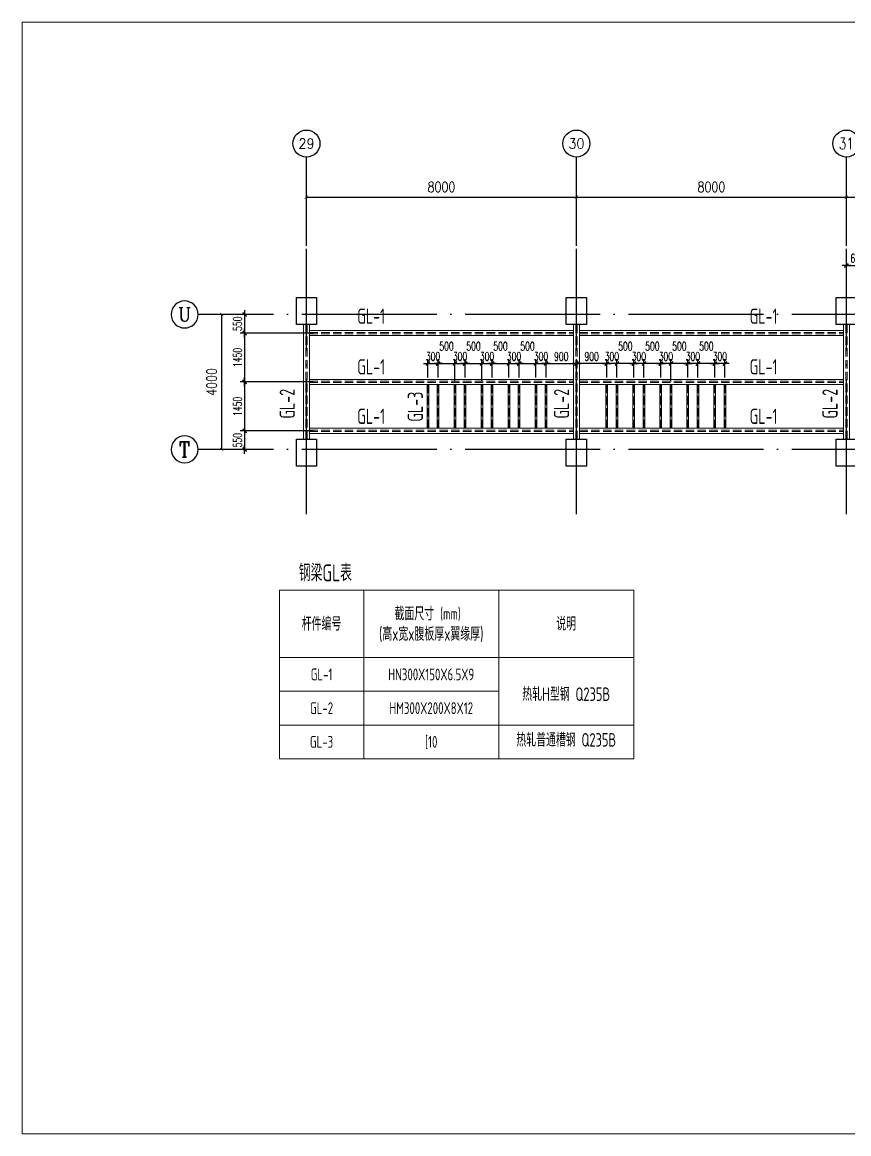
# Model space of a CAD drawing. Header units: millimetres. Extents: x 2998490 to 15040601, y 444546 to 7822218.
# Drawn here: x 14988762 to 15013255, y 7482775 to 7515730 of the extents above; entities that cross this region are included whole.
import ezdxf
from ezdxf.enums import TextEntityAlignment as Align

# ---------------------------------------------------------------- set-up
doc = ezdxf.new("R2010")
doc.units = ezdxf.units.MM
doc.header["$LTSCALE"] = 2000
doc.linetypes.add('DASH', pattern=[0.35, 0.25, -0.1])
doc.linetypes.add('DOTE', pattern=[2.42, 2, -0.2, 0.02, -0.2])
for name, color, linetype in [('3-AXIS', 3, 'Continuous'), ('3-AXIS_TEXT', 7, 'Continuous'), ('3-COLUMN-UP', 2, 'Continuous'), ('AXIS', 3, 'Continuous'), ('AXIS_TEXT', 7, 'Continuous'), ('暖通-风-标注', 160, 'Continuous'), ('暖通-风-说明', 3, 'Continuous')]:
    doc.layers.add(name, color=color, linetype=linetype)
doc.layers.add('3-零部件', color=73, linetype='Continuous', lineweight=5)
doc.styles.add('_TCH_AXIS', font='COMPLEX', dxfattribs={"bigfont": 'GBCBIG'})
doc.styles.add('COMPLEX', font='COMPLEX')
doc.styles.add('DIM_FONT', font='SIMPLEX', dxfattribs={"width": 0.8, "bigfont": 'HZTXT'})
doc.styles.add('NT3', font='complex.shx', dxfattribs={"width": 0.65, "bigfont": 'hztxt.shx'})
doc.styles.add('TSSD_Rein', font='Tssdeng.shx', dxfattribs={"width": 0.7, "bigfont": 'hztxt.shx'})
doc.dimstyles.new('DIMN100', dxfattribs={"dimtxt": 300, "dimasz": 100, "dimexe": 250, "dimexo": 300, "dimgap": 150, "dimtad": 1, "dimdec": 0, "dimzin": 0, "dimdsep": 46, "dimtxsty": 'DIM_FONT', "dimblk": 'ARCHTICK', "dimcen": 0.09, "dimclrt": 7, "dimazin": 2, "dimtfac": 1, "dimtdec": 0, "dimtix": 1, "dimtmove": 2, "dimatfit": 3, "dimldrblk": 'ARCHTICK', "dimfxl": 0, "dimtolj": 1, "dimtzin": 0, "dimarcsym": 0})
doc.dimstyles.new('暖-标注100', dxfattribs={"dimscale": 0.85, "dimtxt": 300, "dimasz": 1, "dimexe": 150, "dimexo": 150, "dimgap": 100, "dimtad": 1, "dimdec": 0, "dimdsep": 46, "dimtxsty": 'NT3', "dimblk": '_DIMX', "dimcen": 0.09, "dimclrt": 7, "dimadec": 0, "dimazin": 0, "dimtfac": 1, "dimtdec": 0, "dimtix": 1, "dimtmove": 2, "dimatfit": 3, "dimldrblk": '_DIMX', "dimfxl": 0, "dimtolj": 1, "dimtzin": 0, "dimarcsym": 0})

# ---------------------------------------------------------------- blocks, each defined once
blk = doc.blocks.new('_ArchTick')
at = {"color": 0, "linetype": 'ByBlock', "const_width": 0.15}
blk.add_lwpolyline([(-0.5, -0.5), (0.5, 0.5)], dxfattribs=at)
blk = doc.blocks.new('*D1957')
at = {"layer": 'AXIS', "color": 0, "lineweight": -2}
for p, q in [((14997185, 7509404), (14997185, 7510795)), ((15005185, 7509404), (15005185, 7510795)), ((14997185, 7510545), (15005185, 7510545))]:
    blk.add_line(p, q, dxfattribs=at)
at = {"layer": 'Defpoints', "color": 0}
for p in [(15005185, 7510545), (14997185, 7509104), (15005185, 7509104)]:
    blk.add_point(p, dxfattribs=at)
at = {"layer": 'AXIS', "color": 0, "lineweight": -2, "xscale": 100, "yscale": 100, "zscale": 100, "rotation": 180}
blk.add_blockref('_ArchTick', (14997185, 7510545), dxfattribs=at)
at = {"layer": 'AXIS', "color": 0, "lineweight": -2, "xscale": 100, "yscale": 100, "zscale": 100}
blk.add_blockref('_ArchTick', (15005185, 7510545), dxfattribs=at)
at = {"layer": 'AXIS', "color": 7, "insert": (15001185, 7510845), "char_height": 300, "attachment_point": 5, "style": 'DIM_FONT'}
blk.add_mtext('\\A1;8000', dxfattribs=at)
blk = doc.blocks.new('*D1958')
at = {"layer": 'AXIS', "color": 0, "lineweight": -2}
for p, q in [((15005185, 7509404), (15005185, 7510795)), ((15013185, 7509404), (15013185, 7510795)), ((15005185, 7510545), (15013185, 7510545))]:
    blk.add_line(p, q, dxfattribs=at)
at = {"layer": 'Defpoints', "color": 0}
for p in [(15013185, 7510545), (15005185, 7509104), (15013185, 7509104)]:
    blk.add_point(p, dxfattribs=at)
at = {"layer": 'AXIS', "color": 0, "lineweight": -2, "xscale": 100, "yscale": 100, "zscale": 100, "rotation": 180}
blk.add_blockref('_ArchTick', (15005185, 7510545), dxfattribs=at)
at = {"layer": 'AXIS', "color": 0, "lineweight": -2, "xscale": 100, "yscale": 100, "zscale": 100}
blk.add_blockref('_ArchTick', (15013185, 7510545), dxfattribs=at)
at = {"layer": 'AXIS', "color": 7, "insert": (15009185, 7510845), "char_height": 300, "attachment_point": 5, "style": 'DIM_FONT'}
blk.add_mtext('\\A1;8000', dxfattribs=at)
blk = doc.blocks.new('*D1959')
at = {"layer": 'AXIS', "color": 0, "lineweight": -2}
for p, q in [((15013185, 7509404), (15013185, 7510795)), ((15021185, 7509404), (15021185, 7510795)), ((15013185, 7510545), (15021185, 7510545))]:
    blk.add_line(p, q, dxfattribs=at)
at = {"layer": 'Defpoints', "color": 0}
for p in [(15021185, 7510545), (15013185, 7509104), (15021185, 7509104)]:
    blk.add_point(p, dxfattribs=at)
at = {"layer": 'AXIS', "color": 0, "lineweight": -2, "xscale": 100, "yscale": 100, "zscale": 100, "rotation": 180}
blk.add_blockref('_ArchTick', (15013185, 7510545), dxfattribs=at)
at = {"layer": 'AXIS', "color": 0, "lineweight": -2, "xscale": 100, "yscale": 100, "zscale": 100}
blk.add_blockref('_ArchTick', (15021185, 7510545), dxfattribs=at)
at = {"layer": 'AXIS', "color": 7, "insert": (15017185, 7510845), "char_height": 300, "attachment_point": 5, "style": 'DIM_FONT'}
blk.add_mtext('\\A1;8000', dxfattribs=at)
blk = doc.blocks.new('_AXISO')
blk.add_circle((0, 0), 0.5)
at = {"layer": '3-AXIS_TEXT', "style": 'COMPLEX', "width": 1.041667}
blk.add_attdef('A', text='', height=0.56, dxfattribs=at).set_placement((-0.25, -0.28), (0.25, -0.28), align=Align.FIT)
blk = doc.blocks.new('*D1962')
at = {"layer": 'AXIS', "color": 0, "lineweight": -2}
for p, q in [((14995412, 7507065), (14994423, 7507065)), ((14994673, 7503065), (14994673, 7507065)), ((14995412, 7503065), (14994423, 7503065))]:
    blk.add_line(p, q, dxfattribs=at)
at = {"layer": 'Defpoints', "color": 0}
for p in [(14994673, 7507065), (14995712, 7507065), (14995712, 7503065)]:
    blk.add_point(p, dxfattribs=at)
at = {"layer": 'AXIS', "color": 0, "lineweight": -2, "xscale": 100, "yscale": 100, "zscale": 100}
for p, rotation in [((14994673, 7507065), 90), ((14994673, 7503065), 270)]:
    blk.add_blockref('_ArchTick', p, dxfattribs=dict(at, rotation=rotation))
at = {"layer": 'AXIS', "color": 7, "insert": (14994373, 7505065), "char_height": 300, "attachment_point": 5, "rotation": 90, "style": 'DIM_FONT'}
blk.add_mtext('\\A1;4000', dxfattribs=at)
blk = doc.blocks.new('_DIMX')
blk.add_line((-150, 0), (150, 0))
at = {"const_width": 50}
blk.add_lwpolyline([(-70, -70), (70, 70)], dxfattribs=at)
blk = doc.blocks.new('*D2009')
at = {"layer": 'Defpoints', "color": 0, "linetype": 'ByBlock'}
for p in [(14996214, 7507065), (14995352, 7506515), (14997514, 7506515)]:
    blk.add_point(p, dxfattribs=at)
at = {"layer": '暖通-风-标注', "color": 0, "linetype": 'ByBlock', "lineweight": -2}
for p, q in [((14996087, 7507065), (14995224, 7507065)), ((14995352, 7507066), (14995352, 7507067)), ((14995352, 7507065), (14995352, 7506515)), ((14997387, 7506515), (14995224, 7506515)), ((14995352, 7506515), (14995352, 7506514))]:
    blk.add_line(p, q, dxfattribs=at)
at = {"layer": '暖通-风-标注', "color": 0, "linetype": 'ByBlock', "lineweight": -2, "xscale": 0.85, "yscale": 0.85, "zscale": 0.85}
for p, rotation in [((14995352, 7507065), 270), ((14995352, 7506515), 90)]:
    blk.add_blockref('_DIMX', p, dxfattribs=dict(at, rotation=rotation))
at = {"layer": '暖通-风-标注', "color": 7, "linetype": 'ByBlock', "insert": (14995139, 7506790), "char_height": 255, "attachment_point": 5, "rotation": 90, "style": 'NT3'}
blk.add_mtext('\\A1;550', dxfattribs=at)
blk = doc.blocks.new('*D2010')
at = {"layer": 'Defpoints', "color": 0, "linetype": 'ByBlock'}
for p in [(14997514, 7506515), (14995352, 7505065), (14997514, 7505065)]:
    blk.add_point(p, dxfattribs=at)
at = {"layer": '暖通-风-标注', "color": 0, "linetype": 'ByBlock', "lineweight": -2}
for p, q in [((14997387, 7506515), (14995224, 7506515)), ((14995352, 7506515), (14995352, 7505066)), ((14997387, 7505065), (14995224, 7505065))]:
    blk.add_line(p, q, dxfattribs=at)
at = {"layer": '暖通-风-标注', "color": 0, "linetype": 'ByBlock', "lineweight": -2, "xscale": 0.85, "yscale": 0.85, "zscale": 0.85}
for p, rotation in [((14995352, 7506515), 90), ((14995352, 7505065), 270)]:
    blk.add_blockref('_DIMX', p, dxfattribs=dict(at, rotation=rotation))
at = {"layer": '暖通-风-标注', "color": 7, "linetype": 'ByBlock', "insert": (14995139, 7505790), "char_height": 255, "attachment_point": 5, "rotation": 90, "style": 'NT3'}
blk.add_mtext('\\A1;1450', dxfattribs=at)
blk = doc.blocks.new('*D2011')
at = {"layer": 'Defpoints', "color": 0, "linetype": 'ByBlock'}
for p in [(14997514, 7505065), (14995352, 7503615), (14997514, 7503615)]:
    blk.add_point(p, dxfattribs=at)
at = {"layer": '暖通-风-标注', "color": 0, "linetype": 'ByBlock', "lineweight": -2}
for p, q in [((14997387, 7505065), (14995224, 7505065)), ((14995352, 7505065), (14995352, 7503616)), ((14997387, 7503615), (14995224, 7503615))]:
    blk.add_line(p, q, dxfattribs=at)
at = {"layer": '暖通-风-标注', "color": 0, "linetype": 'ByBlock', "lineweight": -2, "xscale": 0.85, "yscale": 0.85, "zscale": 0.85}
for p, rotation in [((14995352, 7505065), 90), ((14995352, 7503615), 270)]:
    blk.add_blockref('_DIMX', p, dxfattribs=dict(at, rotation=rotation))
at = {"layer": '暖通-风-标注', "color": 7, "linetype": 'ByBlock', "insert": (14995139, 7504340), "char_height": 255, "attachment_point": 5, "rotation": 90, "style": 'NT3'}
blk.add_mtext('\\A1;1450', dxfattribs=at)
blk = doc.blocks.new('*D2012')
at = {"layer": 'Defpoints', "color": 0, "linetype": 'ByBlock'}
for p in [(14997514, 7503615), (14995352, 7503065), (14995814, 7503065)]:
    blk.add_point(p, dxfattribs=at)
at = {"layer": '暖通-风-标注', "color": 0, "linetype": 'ByBlock', "lineweight": -2}
for p, q in [((14997387, 7503615), (14995224, 7503615)), ((14995352, 7503616), (14995352, 7503617)), ((14995352, 7503615), (14995352, 7503065)), ((14995687, 7503065), (14995224, 7503065)), ((14995352, 7503065), (14995352, 7503064))]:
    blk.add_line(p, q, dxfattribs=at)
at = {"layer": '暖通-风-标注', "color": 0, "linetype": 'ByBlock', "lineweight": -2, "xscale": 0.85, "yscale": 0.85, "zscale": 0.85}
for p, rotation in [((14995352, 7503615), 270), ((14995352, 7503065), 90)]:
    blk.add_blockref('_DIMX', p, dxfattribs=dict(at, rotation=rotation))
at = {"layer": '暖通-风-标注', "color": 7, "linetype": 'ByBlock', "insert": (14995139, 7503340), "char_height": 255, "attachment_point": 5, "rotation": 90, "style": 'NT3'}
blk.add_mtext('\\A1;550', dxfattribs=at)
blk = doc.blocks.new('*D2013')
at = {"layer": 'Defpoints', "color": 0, "linetype": 'ByBlock'}
for p in [(15001085, 7505610), (15000785, 7505065), (15001085, 7505065)]:
    blk.add_point(p, dxfattribs=at)
at = {"layer": '暖通-风-标注', "color": 0, "linetype": 'ByBlock', "lineweight": -2}
for p, q in [((15000784, 7505610), (15000783, 7505610)), ((15000785, 7505193), (15000785, 7505738)), ((15000785, 7505610), (15001085, 7505610)), ((15001085, 7505193), (15001085, 7505738)), ((15001086, 7505610), (15001086, 7505610))]:
    blk.add_line(p, q, dxfattribs=at)
at = {"layer": '暖通-风-标注', "color": 0, "linetype": 'ByBlock', "lineweight": -2, "xscale": 0.85, "yscale": 0.85, "zscale": 0.85}
blk.add_blockref('_DIMX', (15000785, 7505610), dxfattribs=at)
at = {"layer": '暖通-风-标注', "color": 0, "linetype": 'ByBlock', "lineweight": -2, "xscale": 0.85, "yscale": 0.85, "zscale": 0.85, "rotation": 180}
blk.add_blockref('_DIMX', (15001085, 7505610), dxfattribs=at)
at = {"layer": '暖通-风-标注', "color": 7, "linetype": 'ByBlock', "insert": (15000935, 7505823), "char_height": 255, "attachment_point": 5, "style": 'NT3'}
blk.add_mtext('\\A1;300', dxfattribs=at)
blk = doc.blocks.new('*D2014')
at = {"layer": 'Defpoints', "color": 0, "linetype": 'ByBlock'}
for p in [(15001885, 7505610), (15001585, 7505065), (15001885, 7505065)]:
    blk.add_point(p, dxfattribs=at)
at = {"layer": '暖通-风-标注', "color": 0, "linetype": 'ByBlock', "lineweight": -2}
for p, q in [((15001584, 7505610), (15001583, 7505610)), ((15001585, 7505193), (15001585, 7505738)), ((15001585, 7505610), (15001885, 7505610)), ((15001885, 7505193), (15001885, 7505738)), ((15001886, 7505610), (15001886, 7505610))]:
    blk.add_line(p, q, dxfattribs=at)
at = {"layer": '暖通-风-标注', "color": 0, "linetype": 'ByBlock', "lineweight": -2, "xscale": 0.85, "yscale": 0.85, "zscale": 0.85}
blk.add_blockref('_DIMX', (15001585, 7505610), dxfattribs=at)
at = {"layer": '暖通-风-标注', "color": 0, "linetype": 'ByBlock', "lineweight": -2, "xscale": 0.85, "yscale": 0.85, "zscale": 0.85, "rotation": 180}
blk.add_blockref('_DIMX', (15001885, 7505610), dxfattribs=at)
at = {"layer": '暖通-风-标注', "color": 7, "linetype": 'ByBlock', "insert": (15001735, 7505823), "char_height": 255, "attachment_point": 5, "style": 'NT3'}
blk.add_mtext('\\A1;300', dxfattribs=at)
blk = doc.blocks.new('*D2015')
at = {"layer": 'Defpoints', "color": 0, "linetype": 'ByBlock'}
for p in [(15002385, 7505610), (15001885, 7505065), (15002385, 7504955)]:
    blk.add_point(p, dxfattribs=at)
at = {"layer": '暖通-风-标注', "color": 0, "linetype": 'ByBlock', "lineweight": -2}
for p, q in [((15001885, 7505193), (15001885, 7505738)), ((15001886, 7505610), (15002384, 7505610)), ((15002385, 7505083), (15002385, 7505738))]:
    blk.add_line(p, q, dxfattribs=at)
at = {"layer": '暖通-风-标注', "color": 0, "linetype": 'ByBlock', "lineweight": -2, "xscale": 0.85, "yscale": 0.85, "zscale": 0.85, "rotation": 180}
blk.add_blockref('_DIMX', (15001885, 7505610), dxfattribs=at)
at = {"layer": '暖通-风-标注', "color": 0, "linetype": 'ByBlock', "lineweight": -2, "xscale": 0.85, "yscale": 0.85, "zscale": 0.85}
blk.add_blockref('_DIMX', (15002385, 7505610), dxfattribs=at)
at = {"layer": '暖通-风-标注', "color": 7, "linetype": 'ByBlock', "insert": (15002135, 7506123), "char_height": 255, "attachment_point": 5, "style": 'NT3'}
blk.add_mtext('\\A1;500', dxfattribs=at)
blk = doc.blocks.new('*D2016')
at = {"layer": 'Defpoints', "color": 0, "linetype": 'ByBlock'}
for p in [(15002685, 7505610), (15002385, 7504955), (15002685, 7505065)]:
    blk.add_point(p, dxfattribs=at)
at = {"layer": '暖通-风-标注', "color": 0, "linetype": 'ByBlock', "lineweight": -2}
for p, q in [((15002384, 7505610), (15002383, 7505610)), ((15002385, 7505083), (15002385, 7505738)), ((15002385, 7505610), (15002685, 7505610)), ((15002685, 7505193), (15002685, 7505738)), ((15002686, 7505610), (15002686, 7505610))]:
    blk.add_line(p, q, dxfattribs=at)
at = {"layer": '暖通-风-标注', "color": 0, "linetype": 'ByBlock', "lineweight": -2, "xscale": 0.85, "yscale": 0.85, "zscale": 0.85}
blk.add_blockref('_DIMX', (15002385, 7505610), dxfattribs=at)
at = {"layer": '暖通-风-标注', "color": 0, "linetype": 'ByBlock', "lineweight": -2, "xscale": 0.85, "yscale": 0.85, "zscale": 0.85, "rotation": 180}
blk.add_blockref('_DIMX', (15002685, 7505610), dxfattribs=at)
at = {"layer": '暖通-风-标注', "color": 7, "linetype": 'ByBlock', "insert": (15002535, 7505823), "char_height": 255, "attachment_point": 5, "style": 'NT3'}
blk.add_mtext('\\A1;300', dxfattribs=at)
blk = doc.blocks.new('*D2017')
at = {"layer": 'Defpoints', "color": 0, "linetype": 'ByBlock'}
for p in [(15003185, 7505610), (15002685, 7505065), (15003185, 7505065)]:
    blk.add_point(p, dxfattribs=at)
at = {"layer": '暖通-风-标注', "color": 0, "linetype": 'ByBlock', "lineweight": -2}
for p, q in [((15002685, 7505193), (15002685, 7505738)), ((15002686, 7505610), (15003184, 7505610)), ((15003185, 7505193), (15003185, 7505738))]:
    blk.add_line(p, q, dxfattribs=at)
at = {"layer": '暖通-风-标注', "color": 0, "linetype": 'ByBlock', "lineweight": -2, "xscale": 0.85, "yscale": 0.85, "zscale": 0.85, "rotation": 180}
blk.add_blockref('_DIMX', (15002685, 7505610), dxfattribs=at)
at = {"layer": '暖通-风-标注', "color": 0, "linetype": 'ByBlock', "lineweight": -2, "xscale": 0.85, "yscale": 0.85, "zscale": 0.85}
blk.add_blockref('_DIMX', (15003185, 7505610), dxfattribs=at)
at = {"layer": '暖通-风-标注', "color": 7, "linetype": 'ByBlock', "insert": (15002935, 7506123), "char_height": 255, "attachment_point": 5, "style": 'NT3'}
blk.add_mtext('\\A1;500', dxfattribs=at)
blk = doc.blocks.new('*D2018')
at = {"layer": 'Defpoints', "color": 0, "linetype": 'ByBlock'}
for p in [(15003485, 7505610), (15003185, 7505065), (15003485, 7505065)]:
    blk.add_point(p, dxfattribs=at)
at = {"layer": '暖通-风-标注', "color": 0, "linetype": 'ByBlock', "lineweight": -2}
for p, q in [((15003184, 7505610), (15003183, 7505610)), ((15003185, 7505193), (15003185, 7505738)), ((15003185, 7505610), (15003485, 7505610)), ((15003485, 7505193), (15003485, 7505738)), ((15003486, 7505610), (15003486, 7505610))]:
    blk.add_line(p, q, dxfattribs=at)
at = {"layer": '暖通-风-标注', "color": 0, "linetype": 'ByBlock', "lineweight": -2, "xscale": 0.85, "yscale": 0.85, "zscale": 0.85}
blk.add_blockref('_DIMX', (15003185, 7505610), dxfattribs=at)
at = {"layer": '暖通-风-标注', "color": 0, "linetype": 'ByBlock', "lineweight": -2, "xscale": 0.85, "yscale": 0.85, "zscale": 0.85, "rotation": 180}
blk.add_blockref('_DIMX', (15003485, 7505610), dxfattribs=at)
at = {"layer": '暖通-风-标注', "color": 7, "linetype": 'ByBlock', "insert": (15003335, 7505823), "char_height": 255, "attachment_point": 5, "style": 'NT3'}
blk.add_mtext('\\A1;300', dxfattribs=at)
blk = doc.blocks.new('*D2019')
at = {"layer": 'Defpoints', "color": 0, "linetype": 'ByBlock'}
for p in [(15003985, 7505610), (15003485, 7505065), (15003985, 7505065)]:
    blk.add_point(p, dxfattribs=at)
at = {"layer": '暖通-风-标注', "color": 0, "linetype": 'ByBlock', "lineweight": -2}
for p, q in [((15003485, 7505193), (15003485, 7505738)), ((15003486, 7505610), (15003984, 7505610)), ((15003985, 7505193), (15003985, 7505738))]:
    blk.add_line(p, q, dxfattribs=at)
at = {"layer": '暖通-风-标注', "color": 0, "linetype": 'ByBlock', "lineweight": -2, "xscale": 0.85, "yscale": 0.85, "zscale": 0.85, "rotation": 180}
blk.add_blockref('_DIMX', (15003485, 7505610), dxfattribs=at)
at = {"layer": '暖通-风-标注', "color": 0, "linetype": 'ByBlock', "lineweight": -2, "xscale": 0.85, "yscale": 0.85, "zscale": 0.85}
blk.add_blockref('_DIMX', (15003985, 7505610), dxfattribs=at)
at = {"layer": '暖通-风-标注', "color": 7, "linetype": 'ByBlock', "insert": (15003735, 7506123), "char_height": 255, "attachment_point": 5, "style": 'NT3'}
blk.add_mtext('\\A1;500', dxfattribs=at)
blk = doc.blocks.new('*D2005')
at = {"layer": 'Defpoints', "color": 0, "linetype": 'ByBlock'}
for p in [(15004285, 7505610), (15003985, 7505065), (15004285, 7505065)]:
    blk.add_point(p, dxfattribs=at)
at = {"layer": '暖通-风-标注', "color": 0, "linetype": 'ByBlock', "lineweight": -2}
for p, q in [((15003984, 7505610), (15003983, 7505610)), ((15003985, 7505193), (15003985, 7505738)), ((15003985, 7505610), (15004285, 7505610)), ((15004285, 7505193), (15004285, 7505738)), ((15004286, 7505610), (15004286, 7505610))]:
    blk.add_line(p, q, dxfattribs=at)
at = {"layer": '暖通-风-标注', "color": 0, "linetype": 'ByBlock', "lineweight": -2, "xscale": 0.85, "yscale": 0.85, "zscale": 0.85}
blk.add_blockref('_DIMX', (15003985, 7505610), dxfattribs=at)
at = {"layer": '暖通-风-标注', "color": 0, "linetype": 'ByBlock', "lineweight": -2, "xscale": 0.85, "yscale": 0.85, "zscale": 0.85, "rotation": 180}
blk.add_blockref('_DIMX', (15004285, 7505610), dxfattribs=at)
at = {"layer": '暖通-风-标注', "color": 7, "linetype": 'ByBlock', "insert": (15004135, 7505823), "char_height": 255, "attachment_point": 5, "style": 'NT3'}
blk.add_mtext('\\A1;300', dxfattribs=at)
blk = doc.blocks.new('*D2006')
at = {"layer": 'Defpoints', "color": 0, "linetype": 'ByBlock'}
for p in [(15005185, 7505610), (15004285, 7505065), (15005185, 7505065)]:
    blk.add_point(p, dxfattribs=at)
at = {"layer": '暖通-风-标注', "color": 0, "linetype": 'ByBlock', "lineweight": -2}
for p, q in [((15004285, 7505193), (15004285, 7505738)), ((15004286, 7505610), (15005184, 7505610)), ((15005185, 7505193), (15005185, 7505738))]:
    blk.add_line(p, q, dxfattribs=at)
at = {"layer": '暖通-风-标注', "color": 0, "linetype": 'ByBlock', "lineweight": -2, "xscale": 0.85, "yscale": 0.85, "zscale": 0.85, "rotation": 180}
blk.add_blockref('_DIMX', (15004285, 7505610), dxfattribs=at)
at = {"layer": '暖通-风-标注', "color": 0, "linetype": 'ByBlock', "lineweight": -2, "xscale": 0.85, "yscale": 0.85, "zscale": 0.85}
blk.add_blockref('_DIMX', (15005185, 7505610), dxfattribs=at)
at = {"layer": '暖通-风-标注', "color": 7, "linetype": 'ByBlock', "insert": (15004735, 7505823), "char_height": 255, "attachment_point": 5, "style": 'NT3'}
blk.add_mtext('\\A1;900', dxfattribs=at)
blk = doc.blocks.new('*D1963')
at = {"layer": 'Defpoints', "color": 0, "linetype": 'ByBlock'}
for p in [(15009285, 7505610), (15009285, 7505065), (15009585, 7505065)]:
    blk.add_point(p, dxfattribs=at)
at = {"layer": '暖通-风-标注', "color": 0, "linetype": 'ByBlock', "lineweight": -2}
for p, q in [((15009284, 7505610), (15009283, 7505610)), ((15009285, 7505193), (15009285, 7505738)), ((15009585, 7505610), (15009285, 7505610)), ((15009585, 7505193), (15009585, 7505738)), ((15009586, 7505610), (15009586, 7505610))]:
    blk.add_line(p, q, dxfattribs=at)
at = {"layer": '暖通-风-标注', "color": 0, "linetype": 'ByBlock', "lineweight": -2, "xscale": 0.85, "yscale": 0.85, "zscale": 0.85}
blk.add_blockref('_DIMX', (15009285, 7505610), dxfattribs=at)
at = {"layer": '暖通-风-标注', "color": 0, "linetype": 'ByBlock', "lineweight": -2, "xscale": 0.85, "yscale": 0.85, "zscale": 0.85, "rotation": 180}
blk.add_blockref('_DIMX', (15009585, 7505610), dxfattribs=at)
at = {"layer": '暖通-风-标注', "color": 7, "linetype": 'ByBlock', "insert": (15009435, 7505823), "char_height": 255, "attachment_point": 5, "style": 'NT3'}
blk.add_mtext('\\A1;300', dxfattribs=at)
blk = doc.blocks.new('*D1964')
at = {"layer": 'Defpoints', "color": 0, "linetype": 'ByBlock'}
for p in [(15008785, 7505610), (15008785, 7505065), (15009285, 7505065)]:
    blk.add_point(p, dxfattribs=at)
at = {"layer": '暖通-风-标注', "color": 0, "linetype": 'ByBlock', "lineweight": -2}
for p, q in [((15008785, 7505193), (15008785, 7505738)), ((15009284, 7505610), (15008786, 7505610)), ((15009285, 7505193), (15009285, 7505738))]:
    blk.add_line(p, q, dxfattribs=at)
at = {"layer": '暖通-风-标注', "color": 0, "linetype": 'ByBlock', "lineweight": -2, "xscale": 0.85, "yscale": 0.85, "zscale": 0.85, "rotation": 180}
blk.add_blockref('_DIMX', (15008785, 7505610), dxfattribs=at)
at = {"layer": '暖通-风-标注', "color": 0, "linetype": 'ByBlock', "lineweight": -2, "xscale": 0.85, "yscale": 0.85, "zscale": 0.85}
blk.add_blockref('_DIMX', (15009285, 7505610), dxfattribs=at)
at = {"layer": '暖通-风-标注', "color": 7, "linetype": 'ByBlock', "insert": (15009035, 7506123), "char_height": 255, "attachment_point": 5, "style": 'NT3'}
blk.add_mtext('\\A1;500', dxfattribs=at)
blk = doc.blocks.new('*D1965')
at = {"layer": 'Defpoints', "color": 0, "linetype": 'ByBlock'}
for p in [(15008485, 7505610), (15008485, 7505065), (15008785, 7505065)]:
    blk.add_point(p, dxfattribs=at)
at = {"layer": '暖通-风-标注', "color": 0, "linetype": 'ByBlock', "lineweight": -2}
for p, q in [((15008484, 7505610), (15008483, 7505610)), ((15008485, 7505193), (15008485, 7505738)), ((15008785, 7505610), (15008485, 7505610)), ((15008785, 7505193), (15008785, 7505738)), ((15008786, 7505610), (15008786, 7505610))]:
    blk.add_line(p, q, dxfattribs=at)
at = {"layer": '暖通-风-标注', "color": 0, "linetype": 'ByBlock', "lineweight": -2, "xscale": 0.85, "yscale": 0.85, "zscale": 0.85}
blk.add_blockref('_DIMX', (15008485, 7505610), dxfattribs=at)
at = {"layer": '暖通-风-标注', "color": 0, "linetype": 'ByBlock', "lineweight": -2, "xscale": 0.85, "yscale": 0.85, "zscale": 0.85, "rotation": 180}
blk.add_blockref('_DIMX', (15008785, 7505610), dxfattribs=at)
at = {"layer": '暖通-风-标注', "color": 7, "linetype": 'ByBlock', "insert": (15008635, 7505823), "char_height": 255, "attachment_point": 5, "style": 'NT3'}
blk.add_mtext('\\A1;300', dxfattribs=at)
blk = doc.blocks.new('*D1966')
at = {"layer": 'Defpoints', "color": 0, "linetype": 'ByBlock'}
for p in [(15007985, 7505610), (15007985, 7504955), (15008485, 7505065)]:
    blk.add_point(p, dxfattribs=at)
at = {"layer": '暖通-风-标注', "color": 0, "linetype": 'ByBlock', "lineweight": -2}
for p, q in [((15007985, 7505083), (15007985, 7505738)), ((15008484, 7505610), (15007986, 7505610)), ((15008485, 7505193), (15008485, 7505738))]:
    blk.add_line(p, q, dxfattribs=at)
at = {"layer": '暖通-风-标注', "color": 0, "linetype": 'ByBlock', "lineweight": -2, "xscale": 0.85, "yscale": 0.85, "zscale": 0.85, "rotation": 180}
blk.add_blockref('_DIMX', (15007985, 7505610), dxfattribs=at)
at = {"layer": '暖通-风-标注', "color": 0, "linetype": 'ByBlock', "lineweight": -2, "xscale": 0.85, "yscale": 0.85, "zscale": 0.85}
blk.add_blockref('_DIMX', (15008485, 7505610), dxfattribs=at)
at = {"layer": '暖通-风-标注', "color": 7, "linetype": 'ByBlock', "insert": (15008235, 7506123), "char_height": 255, "attachment_point": 5, "style": 'NT3'}
blk.add_mtext('\\A1;500', dxfattribs=at)
blk = doc.blocks.new('*D1967')
at = {"layer": 'Defpoints', "color": 0, "linetype": 'ByBlock'}
for p in [(15007685, 7505610), (15007685, 7505065), (15007985, 7504955)]:
    blk.add_point(p, dxfattribs=at)
at = {"layer": '暖通-风-标注', "color": 0, "linetype": 'ByBlock', "lineweight": -2}
for p, q in [((15007684, 7505610), (15007683, 7505610)), ((15007685, 7505193), (15007685, 7505738)), ((15007985, 7505610), (15007685, 7505610)), ((15007985, 7505083), (15007985, 7505738)), ((15007986, 7505610), (15007986, 7505610))]:
    blk.add_line(p, q, dxfattribs=at)
at = {"layer": '暖通-风-标注', "color": 0, "linetype": 'ByBlock', "lineweight": -2, "xscale": 0.85, "yscale": 0.85, "zscale": 0.85}
blk.add_blockref('_DIMX', (15007685, 7505610), dxfattribs=at)
at = {"layer": '暖通-风-标注', "color": 0, "linetype": 'ByBlock', "lineweight": -2, "xscale": 0.85, "yscale": 0.85, "zscale": 0.85, "rotation": 180}
blk.add_blockref('_DIMX', (15007985, 7505610), dxfattribs=at)
at = {"layer": '暖通-风-标注', "color": 7, "linetype": 'ByBlock', "insert": (15007835, 7505823), "char_height": 255, "attachment_point": 5, "style": 'NT3'}
blk.add_mtext('\\A1;300', dxfattribs=at)
blk = doc.blocks.new('*D1968')
at = {"layer": 'Defpoints', "color": 0, "linetype": 'ByBlock'}
for p in [(15007185, 7505610), (15007185, 7505065), (15007685, 7505065)]:
    blk.add_point(p, dxfattribs=at)
at = {"layer": '暖通-风-标注', "color": 0, "linetype": 'ByBlock', "lineweight": -2}
for p, q in [((15007185, 7505193), (15007185, 7505738)), ((15007684, 7505610), (15007186, 7505610)), ((15007685, 7505193), (15007685, 7505738))]:
    blk.add_line(p, q, dxfattribs=at)
at = {"layer": '暖通-风-标注', "color": 0, "linetype": 'ByBlock', "lineweight": -2, "xscale": 0.85, "yscale": 0.85, "zscale": 0.85, "rotation": 180}
blk.add_blockref('_DIMX', (15007185, 7505610), dxfattribs=at)
at = {"layer": '暖通-风-标注', "color": 0, "linetype": 'ByBlock', "lineweight": -2, "xscale": 0.85, "yscale": 0.85, "zscale": 0.85}
blk.add_blockref('_DIMX', (15007685, 7505610), dxfattribs=at)
at = {"layer": '暖通-风-标注', "color": 7, "linetype": 'ByBlock', "insert": (15007435, 7506123), "char_height": 255, "attachment_point": 5, "style": 'NT3'}
blk.add_mtext('\\A1;500', dxfattribs=at)
blk = doc.blocks.new('*D1969')
at = {"layer": 'Defpoints', "color": 0, "linetype": 'ByBlock'}
for p in [(15006885, 7505610), (15006885, 7505065), (15007185, 7505065)]:
    blk.add_point(p, dxfattribs=at)
at = {"layer": '暖通-风-标注', "color": 0, "linetype": 'ByBlock', "lineweight": -2}
for p, q in [((15006884, 7505610), (15006883, 7505610)), ((15006885, 7505193), (15006885, 7505738)), ((15007185, 7505610), (15006885, 7505610)), ((15007185, 7505193), (15007185, 7505738)), ((15007186, 7505610), (15007186, 7505610))]:
    blk.add_line(p, q, dxfattribs=at)
at = {"layer": '暖通-风-标注', "color": 0, "linetype": 'ByBlock', "lineweight": -2, "xscale": 0.85, "yscale": 0.85, "zscale": 0.85}
blk.add_blockref('_DIMX', (15006885, 7505610), dxfattribs=at)
at = {"layer": '暖通-风-标注', "color": 0, "linetype": 'ByBlock', "lineweight": -2, "xscale": 0.85, "yscale": 0.85, "zscale": 0.85, "rotation": 180}
blk.add_blockref('_DIMX', (15007185, 7505610), dxfattribs=at)
at = {"layer": '暖通-风-标注', "color": 7, "linetype": 'ByBlock', "insert": (15007035, 7505823), "char_height": 255, "attachment_point": 5, "style": 'NT3'}
blk.add_mtext('\\A1;300', dxfattribs=at)
blk = doc.blocks.new('*D1970')
at = {"layer": 'Defpoints', "color": 0, "linetype": 'ByBlock'}
for p in [(15006385, 7505610), (15006385, 7505065), (15006885, 7505065)]:
    blk.add_point(p, dxfattribs=at)
at = {"layer": '暖通-风-标注', "color": 0, "linetype": 'ByBlock', "lineweight": -2}
for p, q in [((15006385, 7505193), (15006385, 7505738)), ((15006884, 7505610), (15006386, 7505610)), ((15006885, 7505193), (15006885, 7505738))]:
    blk.add_line(p, q, dxfattribs=at)
at = {"layer": '暖通-风-标注', "color": 0, "linetype": 'ByBlock', "lineweight": -2, "xscale": 0.85, "yscale": 0.85, "zscale": 0.85, "rotation": 180}
blk.add_blockref('_DIMX', (15006385, 7505610), dxfattribs=at)
at = {"layer": '暖通-风-标注', "color": 0, "linetype": 'ByBlock', "lineweight": -2, "xscale": 0.85, "yscale": 0.85, "zscale": 0.85}
blk.add_blockref('_DIMX', (15006885, 7505610), dxfattribs=at)
at = {"layer": '暖通-风-标注', "color": 7, "linetype": 'ByBlock', "insert": (15006635, 7506123), "char_height": 255, "attachment_point": 5, "style": 'NT3'}
blk.add_mtext('\\A1;500', dxfattribs=at)
blk = doc.blocks.new('*D1971')
at = {"layer": 'Defpoints', "color": 0, "linetype": 'ByBlock'}
for p in [(15006085, 7505610), (15006085, 7505065), (15006385, 7505065)]:
    blk.add_point(p, dxfattribs=at)
at = {"layer": '暖通-风-标注', "color": 0, "linetype": 'ByBlock', "lineweight": -2}
for p, q in [((15006084, 7505610), (15006083, 7505610)), ((15006085, 7505193), (15006085, 7505738)), ((15006385, 7505610), (15006085, 7505610)), ((15006385, 7505193), (15006385, 7505738)), ((15006386, 7505610), (15006386, 7505610))]:
    blk.add_line(p, q, dxfattribs=at)
at = {"layer": '暖通-风-标注', "color": 0, "linetype": 'ByBlock', "lineweight": -2, "xscale": 0.85, "yscale": 0.85, "zscale": 0.85}
blk.add_blockref('_DIMX', (15006085, 7505610), dxfattribs=at)
at = {"layer": '暖通-风-标注', "color": 0, "linetype": 'ByBlock', "lineweight": -2, "xscale": 0.85, "yscale": 0.85, "zscale": 0.85, "rotation": 180}
blk.add_blockref('_DIMX', (15006385, 7505610), dxfattribs=at)
at = {"layer": '暖通-风-标注', "color": 7, "linetype": 'ByBlock', "insert": (15006235, 7505823), "char_height": 255, "attachment_point": 5, "style": 'NT3'}
blk.add_mtext('\\A1;300', dxfattribs=at)
blk = doc.blocks.new('*D1972')
at = {"layer": 'Defpoints', "color": 0, "linetype": 'ByBlock'}
for p in [(15005185, 7505610), (15005185, 7505065), (15006085, 7505065)]:
    blk.add_point(p, dxfattribs=at)
at = {"layer": '暖通-风-标注', "color": 0, "linetype": 'ByBlock', "lineweight": -2}
for p, q in [((15005185, 7505193), (15005185, 7505738)), ((15006084, 7505610), (15005186, 7505610)), ((15006085, 7505193), (15006085, 7505738))]:
    blk.add_line(p, q, dxfattribs=at)
at = {"layer": '暖通-风-标注', "color": 0, "linetype": 'ByBlock', "lineweight": -2, "xscale": 0.85, "yscale": 0.85, "zscale": 0.85, "rotation": 180}
blk.add_blockref('_DIMX', (15005185, 7505610), dxfattribs=at)
at = {"layer": '暖通-风-标注', "color": 0, "linetype": 'ByBlock', "lineweight": -2, "xscale": 0.85, "yscale": 0.85, "zscale": 0.85}
blk.add_blockref('_DIMX', (15006085, 7505610), dxfattribs=at)
at = {"layer": '暖通-风-标注', "color": 7, "linetype": 'ByBlock', "insert": (15005635, 7505823), "char_height": 255, "attachment_point": 5, "style": 'NT3'}
blk.add_mtext('\\A1;900', dxfattribs=at)
blk = doc.blocks.new('*D2007')
at = {"layer": 'Defpoints', "color": 0, "linetype": 'ByBlock'}
for p in [(15013850, 7508520), (15013185, 7506765), (15013850, 7506515)]:
    blk.add_point(p, dxfattribs=at)
at = {"layer": '暖通-风-标注', "color": 0, "linetype": 'ByBlock', "lineweight": -2}
for p, q in [((15013185, 7506893), (15013185, 7508647)), ((15013186, 7508520), (15013849, 7508520)), ((15013850, 7506643), (15013850, 7508647))]:
    blk.add_line(p, q, dxfattribs=at)
at = {"layer": '暖通-风-标注', "color": 0, "linetype": 'ByBlock', "lineweight": -2, "xscale": 0.85, "yscale": 0.85, "zscale": 0.85, "rotation": 180}
blk.add_blockref('_DIMX', (15013185, 7508520), dxfattribs=at)
at = {"layer": '暖通-风-标注', "color": 0, "linetype": 'ByBlock', "lineweight": -2, "xscale": 0.85, "yscale": 0.85, "zscale": 0.85}
blk.add_blockref('_DIMX', (15013850, 7508520), dxfattribs=at)
at = {"layer": '暖通-风-标注', "color": 7, "linetype": 'ByBlock', "insert": (15013517, 7508732), "char_height": 255, "attachment_point": 5, "style": 'NT3'}
blk.add_mtext('\\A1;665', dxfattribs=at)
blk = doc.blocks.new('*D2020')
at = {"layer": 'Defpoints', "color": 0, "linetype": 'ByBlock'}
for p in [(15001585, 7505610), (15001085, 7505065), (15001585, 7504955)]:
    blk.add_point(p, dxfattribs=at)
at = {"layer": '暖通-风-标注', "color": 0, "linetype": 'ByBlock', "lineweight": -2}
for p, q in [((15001085, 7505193), (15001085, 7505738)), ((15001086, 7505610), (15001584, 7505610)), ((15001585, 7505083), (15001585, 7505738))]:
    blk.add_line(p, q, dxfattribs=at)
at = {"layer": '暖通-风-标注', "color": 0, "linetype": 'ByBlock', "lineweight": -2, "xscale": 0.85, "yscale": 0.85, "zscale": 0.85, "rotation": 180}
blk.add_blockref('_DIMX', (15001085, 7505610), dxfattribs=at)
at = {"layer": '暖通-风-标注', "color": 0, "linetype": 'ByBlock', "lineweight": -2, "xscale": 0.85, "yscale": 0.85, "zscale": 0.85}
blk.add_blockref('_DIMX', (15001585, 7505610), dxfattribs=at)
at = {"layer": '暖通-风-标注', "color": 7, "linetype": 'ByBlock', "insert": (15001335, 7506123), "char_height": 255, "attachment_point": 5, "style": 'NT3'}
blk.add_mtext('\\A1;500', dxfattribs=at)

msp = doc.modelspace()

# ---------------------------------------------------------------- linework, layer by layer
at = {"layer": '3-AXIS', "color": 15, "linetype": 'DOTE'}
for p, q in [((14997184.7, 7501147.1), (14997184.7, 7509015.8)), ((15005184.7, 7501147.1), (15005184.7, 7509015.8)), ((15013184.7, 7501147.1), (15013184.7, 7509015.8)), ((15039765, 7507065.4), (14996038.9, 7507065.4)), ((15039765, 7503065.4), (14996038.9, 7503065.4))]:
    msp.add_line(p, q, dxfattribs=at)
at = {"layer": '3-COLUMN-UP'}
for points in [[(14997484.7, 7506765.4), (14996884.7, 7506765.4), (14996884.7, 7507565.4), (14997484.7, 7507565.4)], [(15005484.7, 7506765.4), (15004884.7, 7506765.4), (15004884.7, 7507565.4), (15005484.7, 7507565.4)], [(15013484.7, 7506765.4), (15012884.7, 7506765.4), (15012884.7, 7507565.4), (15013484.7, 7507565.4)], [(14997484.7, 7502565.4), (14996884.7, 7502565.4), (14996884.7, 7503365.4), (14997484.7, 7503365.4)], [(15005484.7, 7502565.4), (15004884.7, 7502565.4), (15004884.7, 7503365.4), (15005484.7, 7503365.4)], [(15013484.7, 7502565.4), (15012884.7, 7502565.4), (15012884.7, 7503365.4), (15013484.7, 7503365.4)]]:
    msp.add_lwpolyline(points, close=True, dxfattribs=at)
at = {"layer": '3-零部件', "linetype": 'DASH', "ltscale": 0.5}
for p, q in [((14997164.7, 7506765.4), (14997164.7, 7503365.4)), ((14997204.7, 7506765.4), (14997204.7, 7503365.4)), ((15005164.7, 7506765.4), (15005164.7, 7503365.4)), ((15005204.7, 7506765.4), (15005204.7, 7503365.4)), ((15013164.7, 7506765.4), (15013164.7, 7503365.4)), ((15013204.7, 7506765.4), (15013204.7, 7503365.4)), ((14997272.2, 7506535.4), (15005097.2, 7506535.4)), ((14997272.2, 7506495.4), (15005097.2, 7506495.4)), ((15005272.2, 7506535.4), (15013097.2, 7506535.4)), ((15005272.2, 7506495.4), (15013097.2, 7506495.4)), ((14997272.2, 7505085.4), (15005097.2, 7505085.4)), ((14997272.2, 7505045.4), (15005097.2, 7505045.4)), ((15000779.7, 7503690.4), (15000779.7, 7504990.4)), ((15001089.7, 7503690.4), (15001089.7, 7504990.4)), ((15001579.7, 7503690.4), (15001579.7, 7504990.4)), ((15001889.7, 7503690.4), (15001889.7, 7504990.4)), ((15002379.7, 7503690.4), (15002379.7, 7504990.4)), ((15002689.7, 7503690.4), (15002689.7, 7504990.4)), ((15003179.7, 7503690.4), (15003179.7, 7504990.4)), ((15003489.7, 7503690.4), (15003489.7, 7504990.4)), ((15003979.7, 7503690.4), (15003979.7, 7504990.4)), ((15004289.7, 7503690.4), (15004289.7, 7504990.4)), ((15005272.2, 7505085.4), (15013097.2, 7505085.4)), ((15005272.2, 7505045.4), (15013097.2, 7505045.4)), ((15006079.7, 7503690.4), (15006079.7, 7504990.4)), ((15006389.7, 7503690.4), (15006389.7, 7504990.4)), ((15006879.7, 7503690.4), (15006879.7, 7504990.4)), ((15007189.7, 7503690.4), (15007189.7, 7504990.4)), ((15007679.7, 7503690.4), (15007679.7, 7504990.4)), ((15007989.7, 7503690.4), (15007989.7, 7504990.4)), ((15008479.7, 7503690.4), (15008479.7, 7504990.4)), ((15008789.7, 7503690.4), (15008789.7, 7504990.4)), ((15009279.7, 7503690.4), (15009279.7, 7504990.4)), ((15009589.7, 7503690.4), (15009589.7, 7504990.4)), ((14997272.2, 7503635.4), (15005097.2, 7503635.4)), ((14997272.2, 7503595.4), (15005097.2, 7503595.4)), ((15005272.2, 7503635.4), (15013097.2, 7503635.4)), ((15005272.2, 7503595.4), (15013097.2, 7503595.4))]:
    msp.add_line(p, q, dxfattribs=at)
at = {"layer": '3-零部件'}
for p, q in [((14996381.6, 7498893.9), (15006881.6, 7498893.9)), ((14996381.6, 7493893.9), (14996381.6, 7498893.9)), ((14998881.6, 7493893.9), (14998881.6, 7498893.9)), ((15002881.6, 7493893.9), (15002881.6, 7498893.9)), ((15006881.6, 7493893.9), (15006881.6, 7498893.9)), ((14996381.6, 7496893.9), (15006881.6, 7496893.9)), ((14996381.6, 7495893.9), (15002881.6, 7495893.9)), ((14996381.6, 7494893.9), (15006881.6, 7494893.9)), ((14996381.6, 7493893.9), (15006881.6, 7493893.9))]:
    msp.add_line(p, q, dxfattribs=at)
for points in [[(14988761.7, 7482775.5), (15040600.9, 7482775.5), (15040600.9, 7515730.2), (14988761.7, 7515730.2)], [(14997097.2, 7503365.4), (14997272.2, 7503365.4), (14997272.2, 7506765.4), (14997097.2, 7506765.4)], [(15005097.2, 7503365.4), (15005272.2, 7503365.4), (15005272.2, 7506765.4), (15005097.2, 7506765.4)], [(15013097.2, 7503365.4), (15013272.2, 7503365.4), (15013272.2, 7506765.4), (15013097.2, 7506765.4)], [(14997272.2, 7506440.4), (15005097.2, 7506440.4), (15005097.2, 7506590.4), (14997272.2, 7506590.4)], [(15005272.2, 7506440.4), (15013097.2, 7506440.4), (15013097.2, 7506590.4), (15005272.2, 7506590.4)], [(14997272.2, 7504990.4), (15005097.2, 7504990.4), (15005097.2, 7505140.4), (14997272.2, 7505140.4)], [(15005272.2, 7504990.4), (15013097.2, 7504990.4), (15013097.2, 7505140.4), (15005272.2, 7505140.4)], [(15000759.7, 7503690.4), (15000809.7, 7503690.4), (15000809.7, 7504990.4), (15000759.7, 7504990.4)], [(15001059.7, 7503690.4), (15001109.7, 7503690.4), (15001109.7, 7504990.4), (15001059.7, 7504990.4)], [(15001559.7, 7503690.4), (15001609.7, 7503690.4), (15001609.7, 7504990.4), (15001559.7, 7504990.4)], [(15001859.7, 7503690.4), (15001909.7, 7503690.4), (15001909.7, 7504990.4), (15001859.7, 7504990.4)], [(15002359.7, 7503690.4), (15002409.7, 7503690.4), (15002409.7, 7504990.4), (15002359.7, 7504990.4)], [(15002659.7, 7503690.4), (15002709.7, 7503690.4), (15002709.7, 7504990.4), (15002659.7, 7504990.4)], [(15003159.7, 7503690.4), (15003209.7, 7503690.4), (15003209.7, 7504990.4), (15003159.7, 7504990.4)], [(15003459.7, 7503690.4), (15003509.7, 7503690.4), (15003509.7, 7504990.4), (15003459.7, 7504990.4)], [(15003959.7, 7503690.4), (15004009.7, 7503690.4), (15004009.7, 7504990.4), (15003959.7, 7504990.4)], [(15004259.7, 7503690.4), (15004309.7, 7503690.4), (15004309.7, 7504990.4), (15004259.7, 7504990.4)], [(15006059.7, 7503690.4), (15006109.7, 7503690.4), (15006109.7, 7504990.4), (15006059.7, 7504990.4)], [(15006359.7, 7503690.4), (15006409.7, 7503690.4), (15006409.7, 7504990.4), (15006359.7, 7504990.4)], [(15006859.7, 7503690.4), (15006909.7, 7503690.4), (15006909.7, 7504990.4), (15006859.7, 7504990.4)], [(15007159.7, 7503690.4), (15007209.7, 7503690.4), (15007209.7, 7504990.4), (15007159.7, 7504990.4)], [(15007659.7, 7503690.4), (15007709.7, 7503690.4), (15007709.7, 7504990.4), (15007659.7, 7504990.4)], [(15007959.7, 7503690.4), (15008009.7, 7503690.4), (15008009.7, 7504990.4), (15007959.7, 7504990.4)], [(15008459.7, 7503690.4), (15008509.7, 7503690.4), (15008509.7, 7504990.4), (15008459.7, 7504990.4)], [(15008759.7, 7503690.4), (15008809.7, 7503690.4), (15008809.7, 7504990.4), (15008759.7, 7504990.4)], [(15009259.7, 7503690.4), (15009309.7, 7503690.4), (15009309.7, 7504990.4), (15009259.7, 7504990.4)], [(15009559.7, 7503690.4), (15009609.7, 7503690.4), (15009609.7, 7504990.4), (15009559.7, 7504990.4)], [(14997272.2, 7503540.4), (15005097.2, 7503540.4), (15005097.2, 7503690.4), (14997272.2, 7503690.4)], [(15005272.2, 7503540.4), (15013097.2, 7503540.4), (15013097.2, 7503690.4), (15005272.2, 7503690.4)]]:
    msp.add_lwpolyline(points, close=True, dxfattribs=at)
at = {"layer": 'AXIS'}
for p, q in [((14997184.7, 7509104.2), (14997184.7, 7511733.6)), ((15005184.7, 7509104.2), (15005184.7, 7511733.6)), ((15013184.7, 7509104.2), (15013184.7, 7511733.6)), ((14996038.9, 7507065.4), (14993972.8, 7507065.4)), ((14996038.9, 7503065.4), (14993972.8, 7503065.4))]:
    msp.add_line(p, q, dxfattribs=at)

# ---------------------------------------------------------------- block references
ref = msp.add_blockref('_AXISO', (14997184.7, 7512133.6), dxfattribs=dict(at, xscale=800, yscale=800, zscale=800))
ref.add_attrib('A', '29', dxfattribs={"layer": 'AXIS_TEXT', "height": 294.28, "style": '_TCH_AXIS'}).set_placement((14996946.5, 7511986.5), (14997423, 7511986.5), align=Align.FIT)
ref = msp.add_blockref('_AXISO', (15005184.7, 7512133.6), dxfattribs=dict(at, xscale=800, yscale=800, zscale=800))
ref.add_attrib('A', '30', dxfattribs={"layer": 'AXIS_TEXT', "height": 300.65, "style": '_TCH_AXIS'}).set_placement((15004948.5, 7511983.3), (15005421, 7511983.3), align=Align.FIT)
ref = msp.add_blockref('_AXISO', (15013184.7, 7512133.6), dxfattribs=dict(at, xscale=800, yscale=800, zscale=800))
ref.add_attrib('A', '31', dxfattribs={"layer": 'AXIS_TEXT', "height": 336, "style": '_TCH_AXIS'}).set_placement((15012960.7, 7511965.6), (15013408.7, 7511965.6), align=Align.FIT)
ref = msp.add_blockref('_AXISO', (14993572.8, 7507065.4), dxfattribs=dict(at, xscale=-800, yscale=800, zscale=800))
ref.add_attrib('A', 'U', dxfattribs={"layer": 'AXIS_TEXT', "height": 405.5, "style": '_TCH_AXIS'}).set_placement((14993379.7, 7506862.7), (14993765.9, 7506862.7), align=Align.FIT)
ref = msp.add_blockref('_AXISO', (14993572.8, 7503065.4), dxfattribs=dict(at, xscale=-800, yscale=800, zscale=800))
ref.add_attrib('A', 'T', dxfattribs={"layer": 'AXIS_TEXT', "height": 455.7, "style": '_TCH_AXIS'}).set_placement((14993410, 7502837.6), (14993735.5, 7502837.6), align=Align.FIT)

# ---------------------------------------------------------------- texts
at = {"layer": '3-零部件', "linetype": 'ByBlock', "style": 'TSSD_Rein', "width": 0.7}
msp.add_text('钢梁GL表', height=500, rotation=0.00581, dxfattribs=at).set_placement((14996957.8, 7499155.1))
at = {"layer": '3-零部件', "style": 'TSSD_Rein', "width": 0.7}
for s, height, p in [('截面尺寸', 400, (15000381.6, 7498193.9)), ('(mm)', 350, (15001451.7, 7498193.9)), ('杆件编号', 400, (14997631.6, 7497893.9)), ('说明', 400, (15004881.6, 7497893.9)), ('(高x宽x腹板厚x翼缘厚)', 400, (15000881.6, 7497593.9)), ('GL-1', 350, (14997631.6, 7496393.9)), ('HN300X150X6.5X9', 350, (15000881.6, 7496393.9)), ('热轧H型钢 Q235B', 400, (15004881.6, 7495808.6)), ('GL-2', 350, (14997631.6, 7495393.9)), ('HM300X200X8X12', 350, (15000881.6, 7495393.9)), ('GL-3', 350, (14997631.6, 7494393.9)), ('[10', 350, (15000881.6, 7494393.9)), ('热轧普通槽钢 Q235B', 400, (15004881.6, 7494454.1))]:
    msp.add_text(s, height=height, dxfattribs=at).set_placement(p, align=Align.MIDDLE_CENTER)
at = {"layer": '暖通-风-说明', "style": 'TSSD_Rein', "width": 0.7}
for p in [(14998688.8, 7506788.8), (15010318.4, 7506788.8), (14998688.8, 7505288.5), (15010318.4, 7505288.5), (14998688.8, 7503821.4), (15010318.4, 7503821.4)]:
    msp.add_text('GL-1', height=450, dxfattribs=at).set_placement(p)
for s, p in [('GL-2', (14996839.5, 7503978.4)), ('GL-2', (15004969.1, 7503978.4)), ('GL-2', (15012922.8, 7503978.4)), ('GL-3', (15000635.3, 7503887.9))]:
    msp.add_text(s, height=450, rotation=90, dxfattribs=at).set_placement(p)

# ---------------------------------------------------------------- dimensions: what is measured, and where the dimension line sits
at = {"layer": 'AXIS'}
for p1, p2, distance, picture, middle in [((14997184.7, 7509104.2), (15005184.7, 7509104.2), 1440.9, '*D1957', (15001184.7, 7510845)), ((15005184.7, 7509104.2), (15013184.7, 7509104.2), 1440.9, '*D1958', (15009184.7, 7510845)), ((15013184.7, 7509104.2), (15021184.7, 7509104.2), 1440.9, '*D1959', (15017184.7, 7510845)), ((14995712, 7503065.4), (14995712, 7507065.4), 1039.1, '*D1962', (14994372.9, 7505065.4))]:
    dim = msp.add_aligned_dim(p1=p1, p2=p2, distance=distance, dimstyle='DIMN100', dxfattribs=at)
    dim.commit()
    dim.dimension.update_dxf_attribs({"geometry": picture, "text_midpoint": middle})
at = {"layer": '暖通-风-标注', "linetype": 'ByBlock'}
for base, p1, p2, picture, middle in [((15013849.7, 7508519.6), (15013184.7, 7506765.4), (15013849.7, 7506515.4), '*D2007', (15013517.2, 7508732.1)), ((15001084.7, 7505610.2), (15000784.7, 7505065.4), (15001084.7, 7505065.4), '*D2013', (15000934.7, 7505822.7)), ((15001884.7, 7505610.2), (15001584.7, 7505065.4), (15001884.7, 7505065.4), '*D2014', (15001734.7, 7505822.7)), ((15002684.7, 7505610.2), (15002384.7, 7504955.4), (15002684.7, 7505065.4), '*D2016', (15002534.7, 7505822.7)), ((15003484.7, 7505610.2), (15003184.7, 7505065.4), (15003484.7, 7505065.4), '*D2018', (15003334.7, 7505822.7)), ((15004284.7, 7505610.2), (15003984.7, 7505065.4), (15004284.7, 7505065.4), '*D2005', (15004134.7, 7505822.7)), ((15005184.7, 7505610.2), (15004284.7, 7505065.4), (15005184.7, 7505065.4), '*D2006', (15004734.7, 7505822.7))]:
    dim = msp.add_linear_dim(base=base, p1=p1, p2=p2, dimstyle='暖-标注100', dxfattribs=at)
    dim.commit()
    dim.dimension.update_dxf_attribs({"geometry": picture, "text_midpoint": middle})
for base, p1, p2, angle, picture, middle in [((14995352, 7506515.4), (14996214, 7507065.4), (14997514, 7506515.4), 90, '*D2009', (14995139.5, 7506790.4)), ((14995352, 7505065.4), (14997514, 7506515.4), (14997514, 7505065.4), 90, '*D2010', (14995139.5, 7505790.4)), ((15005184.7, 7505610.2), (15006084.7, 7505065.4), (15005184.7, 7505065.4), 180, '*D1972', (15005634.7, 7505822.7)), ((15006084.7, 7505610.2), (15006384.7, 7505065.4), (15006084.7, 7505065.4), 180, '*D1971', (15006234.7, 7505822.7)), ((15006884.7, 7505610.2), (15007184.7, 7505065.4), (15006884.7, 7505065.4), 180, '*D1969', (15007034.7, 7505822.7)), ((15007684.7, 7505610.2), (15007984.7, 7504955.4), (15007684.7, 7505065.4), 180, '*D1967', (15007834.7, 7505822.7)), ((15008484.7, 7505610.2), (15008784.7, 7505065.4), (15008484.7, 7505065.4), 180, '*D1965', (15008634.7, 7505822.7)), ((15009284.7, 7505610.2), (15009584.7, 7505065.4), (15009284.7, 7505065.4), 180, '*D1963', (15009434.7, 7505822.7)), ((14995352, 7503615.4), (14997514, 7505065.4), (14997514, 7503615.4), 90, '*D2011', (14995139.5, 7504340.4)), ((14995352, 7503065.4), (14997514, 7503615.4), (14995814, 7503065.4), 90, '*D2012', (14995139.5, 7503340.4))]:
    dim = msp.add_linear_dim(base=base, p1=p1, p2=p2, angle=angle, dimstyle='暖-标注100', dxfattribs=at)
    dim.commit()
    dim.dimension.update_dxf_attribs({"geometry": picture, "text_midpoint": middle})
for base, p1, p2, picture, middle in [((15001584.7, 7505610.2), (15001084.7, 7505065.4), (15001584.7, 7504955.4), '*D2020', (15001334.7, 7506122.7)), ((15002384.7, 7505610.2), (15001884.7, 7505065.4), (15002384.7, 7504955.4), '*D2015', (15002134.7, 7506122.7)), ((15003184.7, 7505610.2), (15002684.7, 7505065.4), (15003184.7, 7505065.4), '*D2017', (15002934.7, 7506122.7)), ((15003984.7, 7505610.2), (15003484.7, 7505065.4), (15003984.7, 7505065.4), '*D2019', (15003734.7, 7506122.7))]:
    dim = msp.add_linear_dim(base=base, p1=p1, p2=p2, dimstyle='暖-标注100', dxfattribs=at)
    dim.commit()
    dim.dimension.update_dxf_attribs({"geometry": picture, "text_midpoint": middle, "dimtype": 160})
for base, p1, p2, picture, middle in [((15006384.7, 7505610.2), (15006884.7, 7505065.4), (15006384.7, 7505065.4), '*D1970', (15006634.7, 7506122.7)), ((15007184.7, 7505610.2), (15007684.7, 7505065.4), (15007184.7, 7505065.4), '*D1968', (15007434.7, 7506122.7)), ((15007984.7, 7505610.2), (15008484.7, 7505065.4), (15007984.7, 7504955.4), '*D1966', (15008234.7, 7506122.7)), ((15008784.7, 7505610.2), (15009284.7, 7505065.4), (15008784.7, 7505065.4), '*D1964', (15009034.7, 7506122.7))]:
    dim = msp.add_linear_dim(base=base, p1=p1, p2=p2, angle=180, dimstyle='暖-标注100', dxfattribs=at)
    dim.commit()
    dim.dimension.update_dxf_attribs({"geometry": picture, "text_midpoint": middle, "dimtype": 160})

doc.saveas('drawing.dxf')
